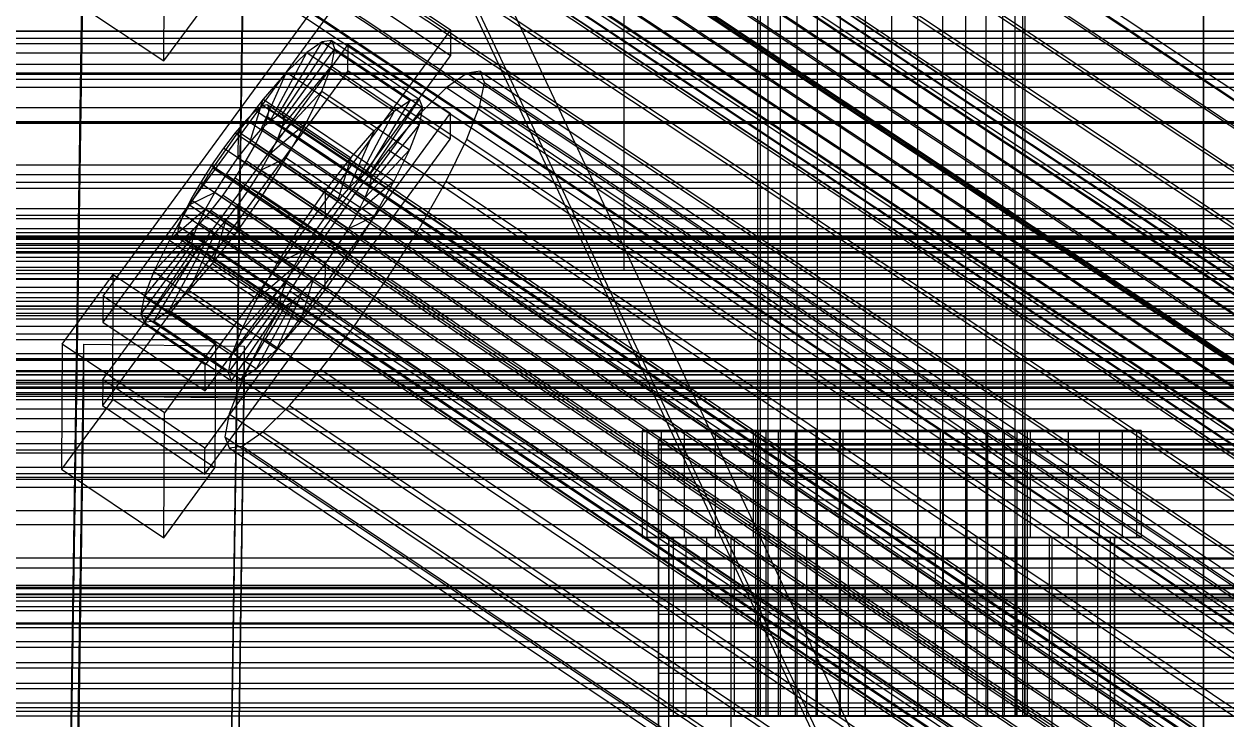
# Model space of a CAD drawing. Header units: millimetres. Extents: x -1970 to 59977, y -50268 to 6837.
# Drawn here: x -382.4 to -247.5, y -35050.4 to -34972.4 of the extents above; entities that cross this region are included whole.
import ezdxf

# ---------------------------------------------------------------- set-up
doc = ezdxf.new("R2010")
doc.units = ezdxf.units.MM
for name, color, linetype, lineweight in [('COTAS_P', 1, 'Continuous', 0), ('frontal_briquetadora', 7, 'Continuous', 0), ('frontal_C01', 7, 'Continuous', 0), ('frontal_C02', 7, 'Continuous', 0), ('frontal_C03', 7, 'Continuous', 0), ('frontal_C05', 7, 'Continuous', 0), ('frontal_mezcladora', 7, 'Continuous', 0), ('frontal_secador', 7, 'Continuous', 0), ('frontal_tolva-C01', 7, 'Continuous', 0)]:
    doc.layers.add(name, color=color, linetype=linetype, lineweight=lineweight)
doc.dimstyles.new('R19_100', dxfattribs={"dimtxt": 250, "dimasz": 150, "dimexe": 150, "dimexo": 80, "dimgap": 100, "dimtad": 1, "dimtih": 1, "dimtoh": 1, "dimdsep": 46, "dimcen": 0.09, "dimadec": 0, "dimazin": 0, "dimtfac": 1, "dimtdec": 4, "dimtofl": 0, "dimtmove": 0, "dimatfit": 3, "dimfxl": 1, "dimtolj": 1, "dimtzin": 0, "dimarcsym": 0})

# ---------------------------------------------------------------- blocks, each defined once
blk = doc.blocks.new('*D37')
at = {"layer": 'COTAS_P', "color": 0, "lineweight": -2, "transparency": 16777216}
for p, q in [((-1750, -35420), (-1750, -34450)), ((2600, -35420), (2600, -34450)), ((-1600, -34600), (2450, -34600))]:
    blk.add_line(p, q, dxfattribs=at)
at = {"layer": 'COTAS_P', "color": 0, "transparency": 16777216}
for points in [[(-1600, -34575), (-1600, -34625), (-1750, -34600)], [(2450, -34575), (2450, -34625), (2600, -34600)]]:
    blk.add_solid(points, dxfattribs=at)
at = {"layer": 'Defpoints', "color": 0, "transparency": 16777216}
for p in [(2600, -34600), (-1750, -35500), (2600, -35500)]:
    blk.add_point(p, dxfattribs=at)

msp = doc.modelspace()

# ---------------------------------------------------------------- linework, layer by layer
at = {"layer": 'frontal_briquetadora'}
for p, q in [((-315, -35000), (-315, -34710)), ((-1330, -35000), (490, -35000)), ((-430, -35000), (-315, -35000)), ((-1330, -35010), (490, -35010))]:
    msp.add_line(p, q, dxfattribs=at)
at = {"layer": 'frontal_C01'}
for p, q in [((-250, -32680.37), (-250, -35735.764)), ((-250, -35740.498), (-250, -32685.104)), ((-332.629, -34923.698), (-148.32, -35046.029)), ((-331.181, -34923.69), (-146.872, -35046.022)), ((-334.938, -34925.145), (-150.629, -35047.476)), ((-330.692, -34925.124), (-146.383, -35047.455)), ((-355.53, -34927.555), (-141.731, -35069.46)), ((-355.017, -34927.553), (-141.218, -35069.457)), ((-337.95, -34927.934), (-153.641, -35050.265)), ((-331.197, -34927.9), (-146.887, -35050.232)), ((-357.415, -34929.056), (-143.617, -35070.961)), ((-356.348, -34928.068), (-142.549, -35069.973)), ((-355.022, -34929.044), (-141.224, -35070.949)), ((-354.844, -34928.061), (-141.045, -35069.965)), ((-358.659, -34930.452), (-144.861, -35072.357)), ((-355.541, -34930.437), (-141.742, -35072.341)), ((-341.461, -34931.874), (-157.152, -35054.205)), ((-332.659, -34931.83), (-148.35, -35054.162)), ((-146.196, -35074.066), (-359.995, -34932.161)), ((-356.363, -34932.143), (-142.565, -35074.048)), ((-361.332, -34934.067), (-147.533, -35075.971)), ((-357.434, -34934.047), (-143.635, -35075.952)), ((-358.68, -34936.019), (-144.881, -35077.924)), ((-362.578, -34936.039), (-148.779, -35077.943)), ((-160.922, -35059.028), (-345.231, -34936.697)), ((-334.981, -34936.646), (-150.672, -35058.977)), ((-363.648, -34937.943), (-149.85, -35079.847)), ((-360.017, -34937.925), (-146.218, -35079.829)), ((-364.471, -34939.649), (-150.672, -35081.553)), ((-361.352, -34939.634), (-147.554, -35081.538)), ((-364.989, -34941.042), (-151.191, -35082.946)), ((-362.596, -34941.03), (-148.798, -35082.934)), ((-365.168, -34942.025), (-151.369, -35083.93)), ((-364.995, -34942.533), (-151.196, -35084.438)), ((-364.482, -34942.531), (-150.683, -35084.435)), ((-363.664, -34942.018), (-149.865, -35083.922)), ((-349.002, -34942.074), (-164.693, -35064.406)), ((-338.003, -34942.02), (-153.694, -35064.351)), ((-352.519, -34947.639), (-168.21, -35069.971)), ((-341.52, -34947.585), (-157.211, -35069.916)), ((-355.541, -34953.013), (-171.232, -35075.344)), ((-345.291, -34952.962), (-160.982, -35075.293)), ((-378.512, -35145.861), (-375.644, -34953.914)), ((-357.646, -34954.155), (-360.514, -35146.103)), ((-357.863, -34957.829), (-173.554, -35080.16)), ((-349.061, -34957.785), (-164.752, -35080.116)), ((-378.512, -35152.265), (-375.644, -34960.317)), ((-366.675, -34976.484), (-366.618, -34961.116)), ((-360.514, -35152.507), (-357.646, -34960.559)), ((-359.326, -34961.759), (-175.016, -35084.09)), ((-352.572, -34961.725), (-168.263, -35084.057)), ((-359.83, -34964.535), (-175.521, -35086.867)), ((-355.584, -34964.514), (-171.275, -35086.845)), ((-359.341, -34965.968), (-175.032, -35088.3)), ((-357.893, -34965.961), (-173.584, -35088.293)), ((-378.143, -34968.873), (-366.675, -34976.484)), ((-366.675, -34976.484), (-360.939, -34968.726)), ((450, -34983.421), (-450, -34983.421)), ((-450, -34996.228), (450, -34996.228))]:
    msp.add_line(p, q, dxfattribs=at)
at = {"layer": 'frontal_C02'}
for p, q in [((-250, -32976.99), (-250, -35767.535)), ((-250, -35772.314), (-250, -32981.769)), ((-373.501, -35002.918), (-345.969, -34965.325)), ((-345.969, -34965.325), (-334.501, -34973.009)), ((-345.981, -34968.248), (-373.513, -35005.841)), ((-334.513, -34975.931), (-345.981, -34968.248)), ((-334.501, -34973.009), (-362.033, -35010.602)), ((-334.501, -34973.009), (-334.513, -34975.931)), ((-373.539, -35012.271), (-346.008, -34974.678)), ((-353.892, -34982.605), (-348.918, -34974.361)), ((-353.378, -34982.536), (-347.835, -34974.214)), ((-353.205, -34982.976), (-347.47, -34975.144)), ((-348.918, -34974.361), (-350.645, -34975.576)), ((-347.835, -34974.214), (-348.918, -34974.361)), ((-348.918, -34974.361), (-339.088, -34980.947)), ((-347.847, -34977.089), (-347.47, -34975.144)), ((-347.835, -34974.214), (-338.005, -34980.8)), ((-347.47, -34975.144), (-347.835, -34974.214)), ((-347.47, -34975.144), (-337.64, -34981.73)), ((-346.02, -34977.6), (-346.008, -34974.678)), ((-346.008, -34974.678), (-334.539, -34982.361)), ((-362.045, -35013.524), (-334.513, -34975.931)), ((-354.71, -34983.181), (-350.645, -34975.576)), ((-350.645, -34975.576), (-352.899, -34977.775)), ((-350.645, -34975.576), (-340.816, -34982.162)), ((-346.02, -34977.6), (-373.551, -35015.193)), ((-355.777, -34984.223), (-352.899, -34977.775)), ((-352.899, -34977.775), (-355.525, -34980.81)), ((-353.384, -34983.897), (-347.847, -34977.089)), ((-352.899, -34977.775), (-343.069, -34984.361)), ((-348.941, -34979.914), (-347.847, -34977.089)), ((-347.847, -34977.089), (-338.017, -34983.674)), ((-334.551, -34985.284), (-346.02, -34977.6)), ((-331.181, -34977.669), (-332.629, -34977.866)), ((-330.692, -34978.913), (-331.181, -34977.669)), ((-331.181, -34977.669), (-146.872, -35101.153)), ((450, -34977.896), (-450, -34977.896)), ((-332.629, -34977.866), (-334.938, -34979.49)), ((-332.629, -34977.866), (-148.32, -35101.35)), ((-331.197, -34981.512), (-330.692, -34978.913)), ((-330.692, -34978.913), (-146.383, -35102.397)), ((-353.902, -34985.236), (-348.941, -34979.914)), ((-350.678, -34983.429), (-348.941, -34979.914)), ((-348.941, -34979.914), (-339.111, -34986.5)), ((-334.938, -34979.49), (-337.95, -34982.43)), ((-334.938, -34979.49), (-150.629, -35102.974)), ((-355.525, -34980.81), (-358.345, -34984.472)), ((-357.021, -34985.66), (-355.525, -34980.81)), ((-355.53, -34981.508), (-356.348, -34982.083)), ((-355.017, -34981.438), (-355.53, -34981.508)), ((-355.53, -34981.508), (-141.731, -35124.749)), ((-355.525, -34980.81), (-345.695, -34987.395)), ((-355.022, -34982.799), (-354.844, -34981.879)), ((-354.844, -34981.879), (-355.017, -34981.438)), ((-355.017, -34981.438), (-141.218, -35124.679)), ((-354.844, -34981.879), (-141.045, -35125.12)), ((-339.088, -34980.947), (-344.062, -34989.191)), ((-338.005, -34980.8), (-343.549, -34989.121)), ((-337.64, -34981.73), (-343.376, -34989.562)), ((-340.816, -34982.162), (-339.088, -34980.947)), ((-339.088, -34980.947), (-338.005, -34980.8)), ((-337.64, -34981.73), (-338.017, -34983.674)), ((-338.005, -34980.8), (-337.64, -34981.73)), ((-332.659, -34985.29), (-331.197, -34981.512)), ((-331.197, -34981.512), (-146.887, -35104.996)), ((-334.539, -34982.361), (-362.071, -35019.954)), ((-357.415, -34983.125), (-358.659, -34984.562)), ((-356.348, -34982.083), (-357.415, -34983.125)), ((-357.415, -34983.125), (-143.617, -35126.366)), ((-356.348, -34982.083), (-142.549, -35125.324)), ((-355.777, -34984.223), (-354.71, -34983.181)), ((-355.541, -34984.138), (-355.022, -34982.799)), ((-355.022, -34982.799), (-141.224, -35126.041)), ((-354.71, -34983.181), (-353.892, -34982.605)), ((-344.88, -34989.767), (-354.71, -34983.181)), ((-353.892, -34982.605), (-353.378, -34982.536)), ((-344.062, -34989.191), (-353.892, -34982.605)), ((-353.205, -34982.976), (-353.384, -34983.897)), ((-343.549, -34989.121), (-353.378, -34982.536)), ((-353.378, -34982.536), (-353.205, -34982.976)), ((-343.376, -34989.562), (-353.205, -34982.976)), ((-340.816, -34982.162), (-344.88, -34989.767)), ((-343.069, -34984.361), (-340.816, -34982.162)), ((-337.95, -34982.43), (-341.461, -34986.487)), ((-337.95, -34982.43), (-153.641, -35105.914)), ((-334.539, -34982.361), (-334.551, -34985.284)), ((-358.345, -34984.472), (-361.166, -34988.512)), ((-358.659, -34984.562), (-359.995, -34986.297)), ((-358.659, -34984.562), (-144.861, -35127.804)), ((-358.345, -34984.472), (-358.357, -34987.394)), ((-348.515, -34991.058), (-358.345, -34984.472)), ((-357.021, -34985.66), (-355.777, -34984.223)), ((-356.363, -34985.803), (-355.541, -34984.138)), ((-345.947, -34990.808), (-355.777, -34984.223)), ((-355.541, -34984.138), (-141.742, -35127.379)), ((-354.725, -34986.901), (-350.678, -34983.429)), ((-353.384, -34983.897), (-353.902, -34985.236)), ((-343.554, -34990.483), (-353.384, -34983.897)), ((-352.938, -34987.394), (-350.678, -34983.429)), ((-350.678, -34983.429), (-340.848, -34990.015)), ((-343.069, -34984.361), (-345.947, -34990.808)), ((-345.695, -34987.395), (-343.069, -34984.361)), ((-338.017, -34983.674), (-343.554, -34990.483)), ((-338.017, -34983.674), (-339.111, -34986.5)), ((-362.083, -35022.877), (-334.551, -34985.284)), ((-358.357, -34987.394), (-357.021, -34985.66)), ((-357.434, -34987.681), (-356.363, -34985.803)), ((-347.191, -34992.246), (-357.021, -34985.66)), ((-356.363, -34985.803), (-142.565, -35129.044)), ((-353.902, -34985.236), (-354.725, -34986.901)), ((-344.073, -34991.821), (-353.902, -34985.236)), ((-334.981, -34989.989), (-332.659, -34985.29)), ((-332.659, -34985.29), (-148.35, -35108.774)), ((-359.995, -34986.297), (-361.332, -34988.211)), ((-146.196, -35129.538), (-359.995, -34986.297)), ((-354.725, -34986.901), (-355.796, -34988.778)), ((-344.895, -34993.486), (-354.725, -34986.901)), ((-341.461, -34986.487), (-345.231, -34991.382)), ((-339.111, -34986.5), (-344.073, -34991.821)), ((-341.461, -34986.487), (-157.152, -35109.971)), ((-339.111, -34986.5), (-340.848, -34990.015)), ((-361.166, -34988.512), (-363.797, -34992.656)), ((-361.332, -34988.211), (-362.578, -34990.174)), ((-361.332, -34988.211), (-147.533, -35131.452)), ((-359.693, -34989.308), (-361.166, -34988.512)), ((-361.166, -34988.512), (-351.336, -34995.098)), ((-359.693, -34989.308), (-358.357, -34987.394)), ((-358.68, -34989.644), (-357.434, -34987.681)), ((-358.357, -34987.394), (-348.527, -34993.98)), ((-357.434, -34987.681), (-143.635, -35130.922)), ((-355.796, -34988.778), (-352.938, -34987.394)), ((-355.569, -34991.537), (-352.938, -34987.394)), ((-352.938, -34987.394), (-343.108, -34993.979)), ((-348.515, -34991.058), (-345.695, -34987.395)), ((-345.695, -34987.395), (-347.191, -34992.246)), ((-360.939, -34991.271), (-359.693, -34989.308)), ((-360.017, -34991.558), (-358.68, -34989.644)), ((-349.863, -34995.894), (-359.693, -34989.308)), ((-358.68, -34989.644), (-144.881, -35132.885)), ((-355.796, -34988.778), (-357.042, -34990.741)), ((-345.966, -34995.364), (-355.796, -34988.778)), ((-344.88, -34989.767), (-345.947, -34990.808)), ((-344.062, -34989.191), (-344.88, -34989.767)), ((-343.549, -34989.121), (-344.062, -34989.191)), ((-343.554, -34990.483), (-343.376, -34989.562)), ((-343.376, -34989.562), (-343.549, -34989.121)), ((-360.939, -34991.271), (-363.797, -34992.656)), ((-362.578, -34990.174), (-363.648, -34992.051)), ((-362.578, -34990.174), (-148.779, -35133.415)), ((-362.01, -34993.149), (-360.939, -34991.271)), ((-351.109, -34997.857), (-360.939, -34991.271)), ((-357.042, -34990.741), (-358.378, -34992.655)), ((-357.042, -34990.741), (-355.569, -34991.537)), ((-347.212, -34997.327), (-357.042, -34990.741)), ((-351.336, -34995.098), (-348.515, -34991.058)), ((-348.527, -34993.98), (-348.515, -34991.058)), ((-345.947, -34990.808), (-347.191, -34992.246)), ((-340.848, -34990.015), (-344.895, -34993.486)), ((-344.073, -34991.821), (-343.554, -34990.483)), ((-340.848, -34990.015), (-343.108, -34993.979)), ((-338.003, -34995.288), (-334.981, -34989.989)), ((-334.981, -34989.989), (-150.672, -35113.473)), ((-363.797, -34992.656), (-366.057, -34996.62)), ((-363.648, -34992.051), (-364.471, -34993.716)), ((-363.797, -34992.656), (-353.967, -34999.242)), ((-363.648, -34992.051), (-149.85, -35135.293)), ((-361.352, -34993.292), (-360.017, -34991.558)), ((-360.017, -34991.558), (-146.218, -35134.799)), ((-358.378, -34992.655), (-359.714, -34994.39)), ((-358.39, -34995.578), (-355.569, -34991.537)), ((-358.378, -34992.655), (-358.39, -34995.578)), ((-348.548, -34999.241), (-358.378, -34992.655)), ((-355.569, -34991.537), (-345.739, -34998.123)), ((-345.231, -34991.382), (-349.002, -34996.784)), ((-347.191, -34992.246), (-348.527, -34993.98)), ((-160.922, -35114.866), (-345.231, -34991.382)), ((-344.895, -34993.486), (-344.073, -34991.821)), ((-362.01, -34993.149), (-366.057, -34996.62)), ((-364.471, -34993.716), (-364.989, -34995.055)), ((-364.471, -34993.716), (-150.672, -35136.958)), ((-362.833, -34994.814), (-362.01, -34993.149)), ((-362.596, -34994.73), (-361.352, -34993.292)), ((-352.18, -34999.735), (-362.01, -34993.149)), ((-361.352, -34993.292), (-147.554, -35136.534)), ((-348.527, -34993.98), (-349.863, -34995.894)), ((-345.966, -34995.364), (-344.895, -34993.486)), ((-343.108, -34993.979), (-345.966, -34995.364)), ((-343.108, -34993.979), (-345.739, -34998.123)), ((-362.833, -34994.814), (-367.794, -35000.135)), ((-364.989, -34995.055), (-365.168, -34995.976)), ((-364.989, -34995.055), (-151.191, -35138.296)), ((-363.664, -34995.771), (-362.596, -34994.73)), ((-363.351, -34996.153), (-362.833, -34994.814)), ((-353.003, -35001.4), (-362.833, -34994.814)), ((-362.596, -34994.73), (-148.798, -35137.971)), ((-359.714, -34994.39), (-361.21, -34999.24)), ((-359.714, -34994.39), (-360.958, -34995.827)), ((-349.884, -35000.976), (-359.714, -34994.39)), ((-353.967, -34999.242), (-351.336, -34995.098)), ((-351.336, -34995.098), (-349.863, -34995.894)), ((-347.212, -34997.327), (-345.966, -34995.364)), ((-341.52, -35000.828), (-338.003, -34995.288)), ((-338.003, -34995.288), (-153.694, -35118.772)), ((-363.351, -34996.153), (-368.888, -35002.961)), ((-366.057, -34996.62), (-367.794, -35000.135)), ((-366.057, -34996.62), (-356.228, -35003.206)), ((-365.168, -34995.976), (-364.995, -34996.416)), ((-365.168, -34995.976), (-151.369, -35139.217)), ((-364.995, -34996.416), (-364.482, -34996.347)), ((-364.995, -34996.416), (-151.196, -35139.658)), ((-364.482, -34996.347), (-363.664, -34995.771)), ((-364.482, -34996.347), (-150.683, -35139.588)), ((-360.958, -34995.827), (-363.836, -35002.274)), ((-363.664, -34995.771), (-149.865, -35139.013)), ((-363.53, -34997.073), (-363.351, -34996.153)), ((-353.521, -35002.738), (-363.351, -34996.153)), ((-360.958, -34995.827), (-362.025, -34996.869)), ((-361.21, -34999.24), (-358.39, -34995.578)), ((-351.128, -35002.413), (-360.958, -34995.827)), ((-358.39, -34995.578), (-348.56, -35002.164)), ((-349.863, -34995.894), (-351.109, -34997.857)), ((-363.53, -34997.073), (-369.265, -35004.905)), ((-363.357, -34997.514), (-368.9, -35005.836)), ((-362.843, -34997.444), (-367.817, -35005.688)), ((-362.025, -34996.869), (-366.09, -35004.474)), ((-363.357, -34997.514), (-363.53, -34997.073)), ((-353.7, -35003.659), (-363.53, -34997.073)), ((-362.843, -34997.444), (-363.357, -34997.514)), ((-353.527, -35004.1), (-363.357, -34997.514)), ((-362.025, -34996.869), (-362.843, -34997.444)), ((-353.014, -35004.03), (-362.843, -34997.444)), ((-352.196, -35003.455), (-362.025, -34996.869)), ((-353.967, -34999.242), (-351.109, -34997.857)), ((-349.002, -34996.784), (-352.519, -35002.323)), ((-351.109, -34997.857), (-352.18, -34999.735)), ((-349.002, -34996.784), (-164.693, -35120.268)), ((-348.548, -34999.241), (-347.212, -34997.327)), ((-345.739, -34998.123), (-347.212, -34997.327)), ((-363.836, -35002.274), (-361.21, -34999.24)), ((-361.21, -34999.24), (-351.38, -35005.826)), ((-356.228, -35003.206), (-353.967, -34999.242)), ((-349.884, -35000.976), (-348.548, -34999.241)), ((-345.739, -34998.123), (-348.56, -35002.164)), ((-348.56, -35002.164), (-348.548, -34999.241)), ((450, -34999.677), (-450, -34999.677)), ((-378.086, -35008.307), (-372.35, -35000.475)), ((-372.408, -35014.504), (-372.35, -35000.475)), ((-372.35, -35000.475), (-360.882, -35008.158)), ((-367.794, -35000.135), (-368.888, -35002.961)), ((-367.794, -35000.135), (-357.964, -35006.721)), ((-356.228, -35003.206), (-352.18, -34999.735)), ((-352.18, -34999.735), (-353.003, -35001.4)), ((-357.964, -35006.721), (-353.003, -35001.4)), ((-353.003, -35001.4), (-353.521, -35002.738)), ((-351.38, -35005.826), (-349.884, -35000.976)), ((-351.128, -35002.413), (-349.884, -35000.976)), ((-345.291, -35006.229), (-341.52, -35000.828)), ((-341.52, -35000.828), (-157.211, -35124.312)), ((-373.501, -35002.918), (-373.513, -35005.841)), ((-362.033, -35010.602), (-373.501, -35002.918)), ((-368.888, -35002.961), (-369.265, -35004.905)), ((-368.888, -35002.961), (-359.058, -35009.547)), ((-366.09, -35004.474), (-363.836, -35002.274)), ((-363.836, -35002.274), (-354.006, -35008.86)), ((-359.058, -35009.547), (-353.521, -35002.738)), ((-357.964, -35006.721), (-356.228, -35003.206)), ((-356.26, -35011.059), (-352.196, -35003.455)), ((-352.519, -35002.323), (-355.541, -35007.623)), ((-354.006, -35008.86), (-351.128, -35002.413)), ((-353.521, -35002.738), (-353.7, -35003.659)), ((-353.014, -35004.03), (-352.196, -35003.455)), ((-352.519, -35002.323), (-168.21, -35125.807)), ((-352.196, -35003.455), (-351.128, -35002.413)), ((-348.56, -35002.164), (-351.38, -35005.826)), ((-367.817, -35005.688), (-366.09, -35004.474)), ((-366.09, -35004.474), (-356.26, -35011.059)), ((-359.436, -35011.491), (-353.7, -35003.659)), ((-359.07, -35012.421), (-353.527, -35004.1)), ((-357.987, -35012.274), (-353.014, -35004.03)), ((-353.7, -35003.659), (-353.527, -35004.1)), ((-353.527, -35004.1), (-353.014, -35004.03)), ((-373.513, -35005.841), (-362.045, -35013.524)), ((-369.265, -35004.905), (-368.9, -35005.836)), ((-369.265, -35004.905), (-359.436, -35011.491)), ((-368.9, -35005.836), (-367.817, -35005.688)), ((-368.9, -35005.836), (-359.07, -35012.421)), ((-367.817, -35005.688), (-357.987, -35012.274)), ((-351.38, -35005.826), (-354.006, -35008.86)), ((-359.058, -35009.547), (-357.964, -35006.721)), ((-349.061, -35011.125), (-345.291, -35006.229)), ((-345.291, -35006.229), (-160.982, -35129.713)), ((-378.512, -35202.053), (-375.644, -35008.286)), ((-378.086, -35008.307), (-378.143, -35022.336)), ((-366.618, -35015.99), (-378.086, -35008.307)), ((-375.644, -35014.132), (-375.644, -35008.286)), ((-375.644, -35008.286), (-357.646, -35008.53)), ((-360.882, -35008.158), (-366.618, -35015.99)), ((-360.882, -35008.158), (-360.939, -35022.187)), ((-357.646, -35008.53), (-360.514, -35202.297)), ((-355.541, -35007.623), (-357.863, -35012.322)), ((-357.646, -35008.53), (-357.646, -35014.376)), ((-354.006, -35008.86), (-356.26, -35011.059)), ((-355.541, -35007.623), (-171.232, -35131.107)), ((-359.436, -35011.491), (-359.058, -35009.547)), ((-450, -35011.368), (450, -35011.368)), ((-362.045, -35013.524), (-362.033, -35010.602)), ((-359.07, -35012.421), (-359.436, -35011.491)), ((-356.26, -35011.059), (-357.987, -35012.274)), ((-352.572, -35015.181), (-349.061, -35011.125)), ((-349.061, -35011.125), (-164.752, -35134.609)), ((-373.539, -35012.271), (-373.551, -35015.193)), ((-362.071, -35019.954), (-373.539, -35012.271)), ((-357.863, -35012.322), (-359.326, -35016.1)), ((-357.987, -35012.274), (-359.07, -35012.421)), ((-357.863, -35012.322), (-173.554, -35135.806)), ((-378.512, -35207.899), (-375.644, -35014.132)), ((-357.646, -35014.376), (-375.644, -35014.132)), ((-372.408, -35014.504), (-378.143, -35022.336)), ((-373.551, -35015.193), (-362.083, -35022.877)), ((-360.939, -35022.187), (-372.408, -35014.504)), ((-360.514, -35208.143), (-357.646, -35014.376)), ((-355.584, -35018.122), (-352.572, -35015.181)), ((-352.572, -35015.181), (-168.263, -35138.665)), ((-366.675, -35030.019), (-366.618, -35015.99)), ((-359.326, -35016.1), (-359.83, -35018.699)), ((-359.326, -35016.1), (-175.016, -35139.584)), ((-357.893, -35019.745), (-355.584, -35018.122)), ((-355.584, -35018.122), (-171.275, -35141.606)), ((-359.83, -35018.699), (-359.341, -35019.942)), ((-359.83, -35018.699), (-175.521, -35142.183)), ((-311.15, -35020.039), (-311.15, -35018.945)), ((-311.15, -35018.945), (-311.15, -35019.581)), ((-311.15, -35018.945), (311.15, -35018.945)), ((-311.15, -35019.581), (-311.15, -35021.904)), ((-311.15, -35019.581), (311.15, -35019.581)), ((-362.083, -35022.877), (-362.071, -35019.954)), ((-359.341, -35019.942), (-357.893, -35019.745)), ((-359.341, -35019.942), (-175.032, -35143.426)), ((-357.893, -35019.745), (-173.584, -35143.229)), ((-311.15, -35022.788), (-311.15, -35020.039)), ((-311.15, -35020.039), (311.15, -35020.039)), ((-378.143, -35022.336), (-366.675, -35030.019)), ((-366.675, -35030.019), (-360.939, -35022.187)), ((-311.15, -35021.904), (-311.15, -35025.755)), ((-311.15, -35021.904), (311.15, -35021.904)), ((-311.15, -35027.005), (-311.15, -35022.788)), ((-311.15, -35022.788), (311.15, -35022.788)), ((-311.15, -35025.755), (-311.15, -35030.872)), ((-311.15, -35025.755), (311.15, -35025.755)), ((-311.15, -35032.403), (-311.15, -35027.005)), ((-311.15, -35027.005), (311.15, -35027.005)), ((-311.15, -35030.872), (-311.15, -35036.906)), ((-311.15, -35030.872), (311.15, -35030.872)), ((-311.15, -35038.613), (-311.15, -35032.403)), ((-311.15, -35032.403), (311.15, -35032.403)), ((-440, -35035.335), (440, -35035.335)), ((-440, -35035.561), (440, -35035.561)), ((-440, -35035.723), (440, -35035.723)), ((-440, -35036.384), (440, -35036.384)), ((-440, -35036.697), (440, -35036.697)), ((-311.15, -35036.906), (-311.15, -35043.446)), ((311.15, -35036.906), (-311.15, -35036.906)), ((-440, -35037.748), (440, -35037.748)), ((-440, -35038.191), (440, -35038.191)), ((-440, -35039.561), (440, -35039.561)), ((-311.15, -35045.213), (-311.15, -35038.613)), ((-311.15, -35038.613), (311.15, -35038.613)), ((-440, -35040.104), (440, -35040.104)), ((440, -35041.699), (-440, -35041.699)), ((-440, -35042.304), (440, -35042.304)), ((-311.15, -35043.446), (-311.15, -35050.046)), ((-311.15, -35043.446), (311.15, -35043.446)), ((-440, -35044.017), (440, -35044.017)), ((-440, -35044.643), (440, -35044.643)), ((-311.15, -35051.753), (-311.15, -35045.213)), ((-311.15, -35045.213), (311.15, -35045.213)), ((-440, -35046.355), (440, -35046.355)), ((-440, -35046.96), (440, -35046.96)), ((-440, -35048.556), (440, -35048.556)), ((-440, -35049.098), (440, -35049.098)), ((-311.15, -35050.046), (-311.15, -35056.257)), ((-311.15, -35050.046), (311.15, -35050.046))]:
    msp.add_line(p, q, dxfattribs=at)
at = {"layer": 'frontal_C03'}
for p, q in [((-1250, -34973.155), (1250, -34973.155)), ((-1250, -34973.953), (1250, -34973.953)), ((-1250, -34974.537), (1250, -34974.537)), ((1250, -34974.573), (-1250, -34974.573)), ((1250, -34975.63), (-1250, -34975.63)), ((-1250, -34976.875), (1250, -34976.875)), ((1250, -34977.938), (-1250, -34977.938)), ((-1250, -34978.004), (1250, -34978.004)), ((1250, -34978.591), (-1250, -34978.591)), ((1250, -34979.473), (-1250, -34979.473)), ((-1250, -34981.724), (1250, -34981.724)), ((-1250, -34983.32), (1250, -34983.32)), ((-1250, -34988.167), (1250, -34988.167)), ((1250, -34989.279), (-1250, -34989.279)), ((-1250, -34990.123), (1250, -34990.123)), ((1250, -34990.16), (-1250, -34990.16)), ((1250, -34990.814), (-1250, -34990.814)), ((1250, -34993.121), (-1250, -34993.121)), ((1500, -34995.334), (-1500, -34995.334)), ((-1250, -34994.178), (1250, -34994.178)), ((-1268, -34996.141), (1268, -34996.141)), ((-1268, -34996.365), (1268, -34996.365)), ((-1268, -34996.53), (1268, -34996.53)), ((-1250, -34995.768), (1250, -34995.768)), ((-1268, -34997.187), (1268, -34997.187)), ((-1268, -34997.505), (1268, -34997.505)), ((1250, -34997.031), (-1250, -34997.031)), ((1250, -34997.949), (-1250, -34997.949)), ((-1268, -34998.551), (1268, -34998.551)), ((-1268, -34999), (1268, -34999)), ((1250, -34998.088), (-1250, -34998.088)), ((-1268, -35000.363), (1268, -35000.363)), ((1250, -35000.395), (-1250, -35000.395)), ((-1268, -35000.913), (1268, -35000.913)), ((1250, -35001.049), (-1250, -35001.049)), ((1250, -35001.93), (-1250, -35001.93)), ((-1268, -35002.501), (1268, -35002.501)), ((1268, -35003.114), (-1268, -35003.114)), ((-1500, -35004.317), (1500, -35004.317)), ((-1268, -35004.818), (1268, -35004.818)), ((-1250, -35004.006), (1250, -35004.006)), ((1530, -35005.129), (-1530, -35005.129)), ((-1268, -35005.453), (1268, -35005.453)), ((-1268, -35007.156), (1268, -35007.156)), ((-1250, -35006.264), (1250, -35006.264)), ((-1268, -35007.77), (1268, -35007.77)), ((1530, -35010.129), (-1530, -35010.129)), ((-1268, -35009.357), (1268, -35009.357)), ((-1268, -35009.907), (1268, -35009.907)), ((-1268, -35011.271), (1268, -35011.271)), ((-1268, -35011.72), (1268, -35011.72)), ((-1268, -35012.766), (1268, -35012.766)), ((1250, -35011.737), (-1250, -35011.737)), ((-1250, -35012.322), (1250, -35012.322)), ((1250, -35012.618), (-1250, -35012.618)), ((-1268, -35013.083), (1268, -35013.083)), ((-1268, -35013.741), (1268, -35013.741)), ((-1268, -35013.905), (1268, -35013.905)), ((-1268, -35014.13), (1268, -35014.13)), ((1250, -35013.271), (-1250, -35013.271)), ((-1250, -35014.503), (1250, -35014.503)), ((1250, -35015.579), (-1250, -35015.579)), ((-1250, -35016.636), (1250, -35016.636)), ((1250, -35019.488), (-1250, -35019.488)), ((-1250, -35020.147), (1250, -35020.147)), ((1250, -35020.546), (-1250, -35020.546)), ((-1250, -35022.103), (1250, -35022.103)), ((1250, -35022.853), (-1250, -35022.853)), ((1250, -35023.506), (-1250, -35023.506)), ((1250, -35024.388), (-1250, -35024.388)), ((-1250, -35026.95), (1250, -35026.95)), ((-1250, -35028.547), (1250, -35028.547)), ((-1250, -35032.266), (1250, -35032.266)), ((-1250, -35033.395), (1250, -35033.395)), ((-1250, -35035.733), (1250, -35035.733)), ((-1250, -35036.318), (1250, -35036.318)), ((-1250, -35037.115), (1250, -35037.115)), ((1250, -35050.062), (-1250, -35050.062))]:
    msp.add_line(p, q, dxfattribs=at)
at = {"layer": 'frontal_C05'}
for p, q in [((-300, -35050), (-300, -34930)), ((-299.712, -35050), (-299.712, -34930)), ((-298.858, -35050), (-298.858, -34930)), ((-297.472, -35050), (-297.472, -34930)), ((-295.607, -35050), (-295.607, -34930)), ((-293.334, -35050), (-293.334, -34930)), ((-290.74, -35050), (-290.74, -34930)), ((-287.926, -35050), (-287.926, -34930)), ((-285, -34930), (-285, -35050)), ((-282.074, -35050), (-282.074, -34930)), ((-279.26, -35050), (-279.26, -34930)), ((-276.666, -35050), (-276.666, -34930)), ((-274.393, -35050), (-274.393, -34930)), ((-272.528, -35050), (-272.528, -34930)), ((-271.142, -35050), (-271.142, -34930)), ((-270.288, -35050), (-270.288, -34930)), ((-270, -35050), (-270, -34930)), ((-250, -34970.146), (-250, -34977.097)), ((-300.25, -35018), (-313, -35018)), ((-313, -35018), (-312.462, -35018)), ((-313, -35018), (-313, -35030)), ((-299.957, -35018), (-312.462, -35018)), ((-312.462, -35018), (-310.869, -35018)), ((-312.462, -35018), (-312.462, -35030)), ((-299.089, -35018), (-310.869, -35018)), ((-310.869, -35018), (-308.281, -35018)), ((-310.869, -35018), (-310.869, -35030)), ((-297.68, -35018), (-308.281, -35018)), ((-308.281, -35018), (-304.799, -35018)), ((-308.281, -35018), (-308.281, -35030)), ((-295.783, -35018), (-304.799, -35018)), ((-304.799, -35018), (-300.556, -35018)), ((-304.799, -35018), (-304.799, -35030)), ((-293.472, -35018), (-300.556, -35018)), ((-300.556, -35018), (-295.715, -35018)), ((-300.556, -35018), (-300.556, -35030)), ((-299.957, -35018), (-300.25, -35018)), ((-300.25, -35030), (-300.25, -35018)), ((-299.089, -35018), (-299.957, -35018)), ((-299.957, -35030), (-299.957, -35018)), ((-297.68, -35018), (-299.089, -35018)), ((-299.089, -35030), (-299.089, -35018)), ((-295.783, -35018), (-297.68, -35018)), ((-297.68, -35030), (-297.68, -35018)), ((-293.472, -35018), (-295.783, -35018)), ((-295.783, -35030), (-295.783, -35018)), ((-290.836, -35018), (-295.715, -35018)), ((-295.715, -35018), (-290.463, -35018)), ((-295.715, -35018), (-295.715, -35030)), ((-290.836, -35018), (-293.472, -35018)), ((-293.472, -35030), (-293.472, -35018)), ((-287.975, -35018), (-290.836, -35018)), ((-290.836, -35030), (-290.836, -35018)), ((-287.975, -35018), (-290.463, -35018)), ((-290.463, -35018), (-285, -35018)), ((-290.463, -35018), (-290.463, -35030)), ((-285, -35018), (-287.975, -35018)), ((-287.975, -35030), (-287.975, -35018)), ((-285, -35018), (-282.025, -35018)), ((-279.537, -35018), (-285, -35018)), ((-285, -35018), (-285, -35030)), ((-282.025, -35018), (-279.537, -35018)), ((-282.025, -35030), (-282.025, -35018)), ((-282.025, -35018), (-279.164, -35018)), ((-279.537, -35018), (-279.537, -35030)), ((-274.285, -35018), (-279.537, -35018)), ((-279.164, -35018), (-274.285, -35018)), ((-279.164, -35030), (-279.164, -35018)), ((-279.164, -35018), (-276.528, -35018)), ((-276.528, -35018), (-269.444, -35018)), ((-276.528, -35030), (-276.528, -35018)), ((-276.528, -35018), (-274.217, -35018)), ((-274.285, -35018), (-274.285, -35030)), ((-269.444, -35018), (-274.285, -35018)), ((-274.217, -35018), (-265.201, -35018)), ((-274.217, -35030), (-274.217, -35018)), ((-274.217, -35018), (-272.32, -35018)), ((-272.32, -35018), (-261.719, -35018)), ((-272.32, -35030), (-272.32, -35018)), ((-272.32, -35018), (-270.911, -35018)), ((-270.911, -35018), (-259.131, -35018)), ((-270.911, -35030), (-270.911, -35018)), ((-270.911, -35018), (-270.043, -35018)), ((-270.043, -35018), (-257.538, -35018)), ((-270.043, -35030), (-270.043, -35018)), ((-270.043, -35018), (-269.75, -35018)), ((-269.75, -35018), (-257, -35018)), ((-269.75, -35030), (-269.75, -35018)), ((-269.444, -35018), (-269.444, -35030)), ((-265.201, -35018), (-269.444, -35018)), ((-265.201, -35018), (-265.201, -35030)), ((-261.719, -35018), (-265.201, -35018)), ((-261.719, -35018), (-261.719, -35030)), ((-259.131, -35018), (-261.719, -35018)), ((-259.131, -35018), (-259.131, -35030)), ((-257.538, -35018), (-259.131, -35018)), ((-257.538, -35018), (-257.538, -35030)), ((-257, -35018), (-257.538, -35018)), ((-257, -35018), (-257, -35030)), ((-312.462, -35030), (-313, -35030)), ((-313, -35030), (-300.25, -35030)), ((-310.869, -35030), (-312.462, -35030)), ((-312.462, -35030), (-299.957, -35030)), ((-308.281, -35030), (-310.869, -35030)), ((-310.869, -35030), (-299.089, -35030)), ((-310, -35030), (-260, -35030)), ((-310, -35980), (-310, -35030)), ((-310, -35030), (-303, -35030)), ((-300.25, -35030), (-310, -35030)), ((-310, -35030), (-309.52, -35030)), ((-310, -35030), (-310, -35050)), ((-299.957, -35030), (-309.52, -35030)), ((-309.52, -35030), (-308.097, -35030)), ((-309.52, -35030), (-309.52, -35050)), ((-304.799, -35030), (-308.281, -35030)), ((-308.281, -35030), (-297.68, -35030)), ((-299.089, -35030), (-308.097, -35030)), ((-308.097, -35030), (-305.787, -35030)), ((-308.097, -35030), (-308.097, -35050)), ((-297.68, -35030), (-305.787, -35030)), ((-305.787, -35030), (-302.678, -35030)), ((-305.787, -35030), (-305.787, -35050)), ((-300.556, -35030), (-304.799, -35030)), ((-304.799, -35030), (-295.783, -35030)), ((-303, -35980), (-303, -35030)), ((-295.783, -35030), (-302.678, -35030)), ((-302.678, -35030), (-298.889, -35030)), ((-302.678, -35030), (-302.678, -35050)), ((-295.715, -35030), (-300.556, -35030)), ((-300.556, -35030), (-293.472, -35030)), ((-299.957, -35030), (-300.25, -35030)), ((-300.25, -35050), (-300.25, -35030)), ((-299.089, -35030), (-299.957, -35030)), ((-299.957, -35050), (-299.957, -35030)), ((-297.68, -35030), (-299.089, -35030)), ((-299.089, -35050), (-299.089, -35030)), ((-293.472, -35030), (-298.889, -35030)), ((-298.889, -35030), (-294.567, -35030)), ((-298.889, -35030), (-298.889, -35050)), ((-295.783, -35030), (-297.68, -35030)), ((-297.68, -35050), (-297.68, -35030)), ((-293.472, -35030), (-295.783, -35030)), ((-295.783, -35050), (-295.783, -35030)), ((-290.463, -35030), (-295.715, -35030)), ((-295.715, -35030), (-290.836, -35030)), ((-290.836, -35030), (-294.567, -35030)), ((-294.567, -35030), (-289.877, -35030)), ((-294.567, -35030), (-294.567, -35050)), ((-290.836, -35030), (-293.472, -35030)), ((-293.472, -35050), (-293.472, -35030)), ((-287.975, -35030), (-290.836, -35030)), ((-290.836, -35050), (-290.836, -35030)), ((-285, -35030), (-290.463, -35030)), ((-290.463, -35030), (-287.975, -35030)), ((-287.975, -35030), (-289.877, -35030)), ((-289.877, -35030), (-285, -35030)), ((-289.877, -35030), (-289.877, -35050)), ((-285, -35030), (-287.975, -35030)), ((-287.975, -35050), (-287.975, -35030)), ((-285, -35030), (-282.025, -35030)), ((-280.123, -35030), (-285, -35030)), ((-285, -35030), (-285, -35050)), ((-285, -35030), (-279.537, -35030)), ((-282.025, -35030), (-280.123, -35030)), ((-282.025, -35050), (-282.025, -35030)), ((-282.025, -35030), (-279.164, -35030)), ((-279.537, -35030), (-282.025, -35030)), ((-280.123, -35030), (-280.123, -35050)), ((-275.433, -35030), (-280.123, -35030)), ((-279.537, -35030), (-274.285, -35030)), ((-279.164, -35030), (-275.433, -35030)), ((-279.164, -35050), (-279.164, -35030)), ((-279.164, -35030), (-276.528, -35030)), ((-274.285, -35030), (-279.164, -35030)), ((-276.528, -35030), (-271.111, -35030)), ((-276.528, -35050), (-276.528, -35030)), ((-276.528, -35030), (-274.217, -35030)), ((-269.444, -35030), (-276.528, -35030)), ((-275.433, -35030), (-275.433, -35050)), ((-271.111, -35030), (-275.433, -35030)), ((-274.285, -35030), (-269.444, -35030)), ((-274.217, -35030), (-267.322, -35030)), ((-274.217, -35050), (-274.217, -35030)), ((-274.217, -35030), (-272.32, -35030)), ((-265.201, -35030), (-274.217, -35030)), ((-272.32, -35030), (-264.213, -35030)), ((-272.32, -35050), (-272.32, -35030)), ((-272.32, -35030), (-270.911, -35030)), ((-261.719, -35030), (-272.32, -35030)), ((-271.111, -35030), (-271.111, -35050)), ((-267.322, -35030), (-271.111, -35030)), ((-270.911, -35030), (-261.903, -35030)), ((-270.911, -35050), (-270.911, -35030)), ((-270.911, -35030), (-270.043, -35030)), ((-259.131, -35030), (-270.911, -35030)), ((-270.043, -35030), (-260.48, -35030)), ((-270.043, -35050), (-270.043, -35030)), ((-270.043, -35030), (-269.75, -35030)), ((-257.538, -35030), (-270.043, -35030)), ((-269.75, -35030), (-260, -35030)), ((-269.75, -35050), (-269.75, -35030)), ((-257, -35030), (-269.75, -35030)), ((-269.444, -35030), (-265.201, -35030)), ((-267.322, -35030), (-267.322, -35050)), ((-264.213, -35030), (-267.322, -35030)), ((-267, -35030), (-260, -35030)), ((-267, -35980), (-267, -35030)), ((-265.201, -35030), (-261.719, -35030)), ((-264.213, -35030), (-264.213, -35050)), ((-261.903, -35030), (-264.213, -35030)), ((-261.903, -35030), (-261.903, -35050)), ((-260.48, -35030), (-261.903, -35030)), ((-261.719, -35030), (-259.131, -35030)), ((-260.48, -35030), (-260.48, -35050)), ((-260, -35030), (-260.48, -35030)), ((-260, -35980), (-260, -35030)), ((-260, -35030), (-260, -35050)), ((-259.131, -35030), (-257.538, -35030)), ((-257.538, -35030), (-257, -35030)), ((-309.52, -35050), (-310, -35050)), ((-310, -35050), (-300.25, -35050)), ((-308.097, -35050), (-309.52, -35050)), ((-309.52, -35050), (-299.957, -35050)), ((-305.787, -35050), (-308.097, -35050)), ((-308.097, -35050), (-299.089, -35050)), ((-302.678, -35050), (-305.787, -35050)), ((-305.787, -35050), (-297.68, -35050)), ((-298.889, -35050), (-302.678, -35050)), ((-302.678, -35050), (-295.783, -35050)), ((-300.25, -35050), (-299.957, -35050)), ((-299.712, -35050), (-300, -35050)), ((-299.957, -35050), (-299.089, -35050)), ((-298.858, -35050), (-299.712, -35050)), ((-299.089, -35050), (-297.68, -35050)), ((-294.567, -35050), (-298.889, -35050)), ((-298.889, -35050), (-293.472, -35050)), ((-297.472, -35050), (-298.858, -35050)), ((-297.68, -35050), (-295.783, -35050)), ((-295.607, -35050), (-297.472, -35050)), ((-295.783, -35050), (-293.472, -35050)), ((-293.334, -35050), (-295.607, -35050)), ((-289.877, -35050), (-294.567, -35050)), ((-294.567, -35050), (-290.836, -35050)), ((-293.472, -35050), (-290.836, -35050)), ((-290.74, -35050), (-293.334, -35050)), ((-290.836, -35050), (-287.975, -35050)), ((-287.926, -35050), (-290.74, -35050)), ((-285, -35050), (-289.877, -35050)), ((-289.877, -35050), (-287.975, -35050)), ((-287.975, -35050), (-285, -35050)), ((-287.926, -35050), (-285, -35050)), ((-285, -35050), (-282.074, -35050)), ((-285, -35050), (-280.123, -35050)), ((-282.025, -35050), (-285, -35050)), ((-282.074, -35050), (-279.26, -35050)), ((-280.123, -35050), (-282.025, -35050)), ((-279.164, -35050), (-282.025, -35050)), ((-280.123, -35050), (-275.433, -35050)), ((-279.26, -35050), (-276.666, -35050)), ((-275.433, -35050), (-279.164, -35050)), ((-276.528, -35050), (-279.164, -35050)), ((-276.666, -35050), (-274.393, -35050)), ((-271.111, -35050), (-276.528, -35050)), ((-274.217, -35050), (-276.528, -35050)), ((-275.433, -35050), (-271.111, -35050)), ((-274.393, -35050), (-272.528, -35050)), ((-267.322, -35050), (-274.217, -35050)), ((-272.32, -35050), (-274.217, -35050)), ((-272.528, -35050), (-271.142, -35050)), ((-264.213, -35050), (-272.32, -35050)), ((-270.911, -35050), (-272.32, -35050)), ((-271.142, -35050), (-270.288, -35050)), ((-271.111, -35050), (-267.322, -35050)), ((-261.903, -35050), (-270.911, -35050)), ((-270.043, -35050), (-270.911, -35050)), ((-270.288, -35050), (-270, -35050)), ((-260.48, -35050), (-270.043, -35050)), ((-269.75, -35050), (-270.043, -35050)), ((-260, -35050), (-269.75, -35050)), ((-267.322, -35050), (-264.213, -35050)), ((-264.213, -35050), (-261.903, -35050)), ((-261.903, -35050), (-260.48, -35050)), ((-260.48, -35050), (-260, -35050))]:
    msp.add_line(p, q, dxfattribs=at)
at = {"layer": 'frontal_mezcladora'}
msp.add_line((-750, -35049.5), (750, -35049.5), dxfattribs=at)
at = {"layer": 'frontal_secador'}
for p, q in [((1360, -34973.147), (-1360, -34973.147)), ((-1360, -34983.5), (1360, -34983.5)), ((-1250, -34983.5), (1250, -34983.5)), ((1360, -34993.853), (-1360, -34993.853)), ((1360, -35003.5), (-1360, -35003.5)), ((1250, -35004.076), (-1250, -35004.076)), ((1360, -35011.784), (-1360, -35011.784)), ((1360, -35018.141), (-1360, -35018.141)), ((1360, -35022.137), (-1360, -35022.137)), ((1360, -35023.5), (-1360, -35023.5)), ((1250, -35023.25), (-1250, -35023.25)), ((1250, -35039.715), (-1250, -35039.715))]:
    msp.add_line(p, q, dxfattribs=at)
at = {"layer": 'frontal_tolva-C01'}
for p, q in [((-225, -35197.379), (-600, -34398.805)), ((-596.379, -34398.3), (-221.379, -35196.873)), ((-600, -34400), (-225, -35198.574))]:
    msp.add_line(p, q, dxfattribs=at)

# ---------------------------------------------------------------- dimensions: what is measured, and where the dimension line sits
at = {"layer": 'COTAS_P'}
dim = msp.add_aligned_dim(p1=(-1750, -35500), p2=(2600, -35500), distance=900, text='<> P', dimstyle='R19_100', dxfattribs=at)
dim.commit()
dim.dimension.update_dxf_attribs({"geometry": '*D37', "text_midpoint": (425, -34600)})

doc.saveas('drawing.dxf')
